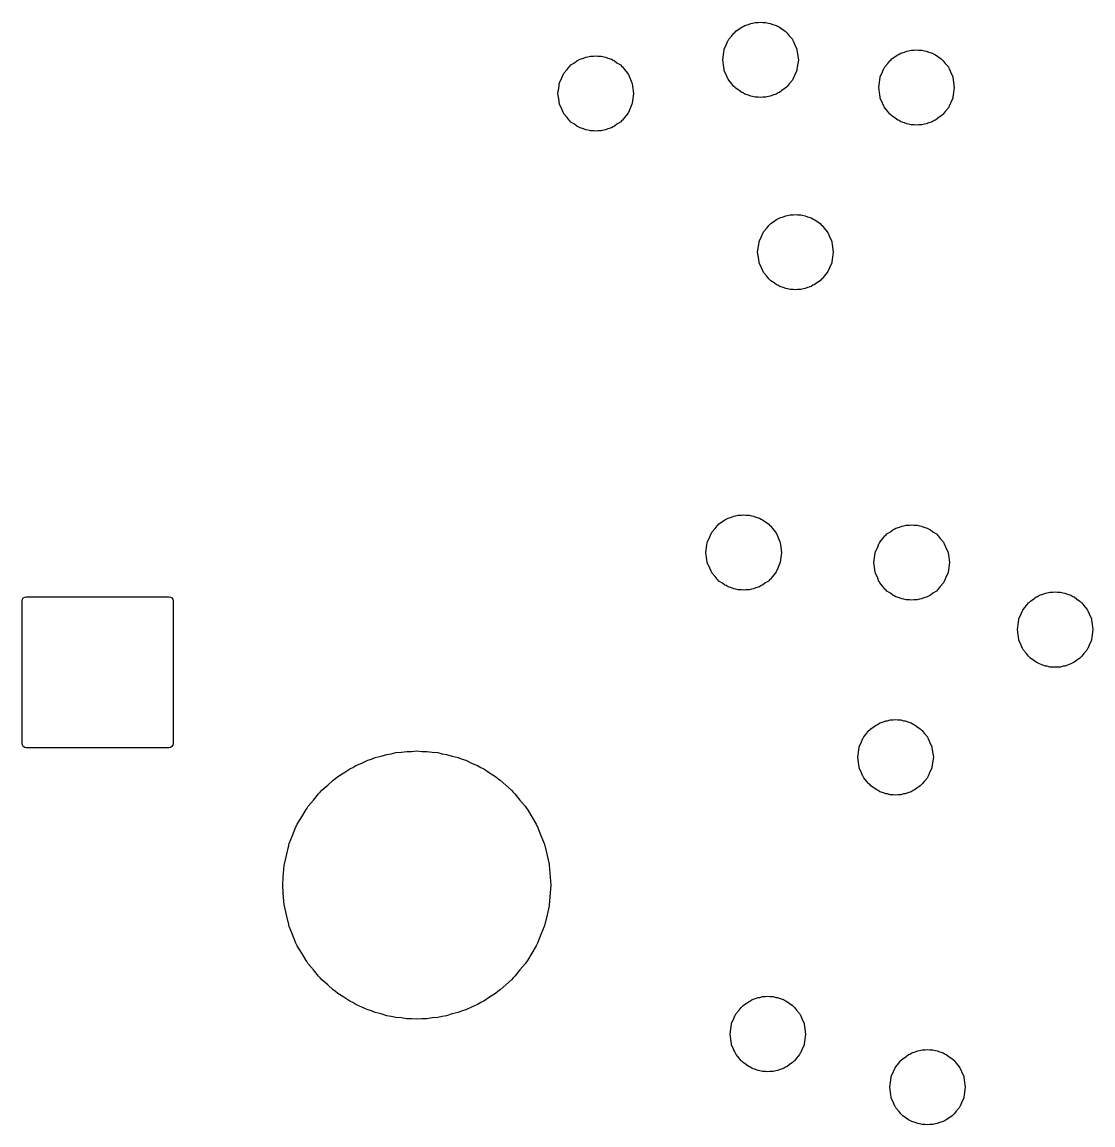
# Model space of a CAD drawing. Extents: x -3.86 to 1.02, y -1.6 to 1.02.
# Drawn here: x 0.515 to 1.018, y -0.113 to 0.405 of the extents above; entities that cross this region are included whole.
import ezdxf

# ---------------------------------------------------------------- set-up
doc = ezdxf.new("R2010")
doc.units = 0
doc.header["$MEASUREMENT"] = 0
doc.layers.add('BLACK', color=7, linetype='CONTINUOUS')

msp = doc.modelspace()

# ---------------------------------------------------------------- linework, layer by layer
at = {"layer": 'BLACK', "linetype": 'CONTINUOUS'}
for p, q in [((0.85419, 0.40388), (0.85583, 0.40436)), ((0.85583, 0.40436), (0.85698, 0.40484)), ((0.85698, 0.40484), (0.85784, 0.40495)), ((0.85784, 0.40495), (0.85904, 0.4053)), ((0.85904, 0.4053), (0.86051, 0.4053)), ((0.86051, 0.4053), (0.86156, 0.40544)), ((0.86156, 0.40544), (0.86261, 0.4053)), ((0.86261, 0.4053), (0.86409, 0.4053)), ((0.86409, 0.4053), (0.86529, 0.40495)), ((0.86529, 0.40495), (0.86615, 0.40484)), ((0.86615, 0.40484), (0.8673, 0.40436)), ((0.8673, 0.40436), (0.86894, 0.40388)), ((0.84663, 0.39733), (0.84808, 0.39901)), ((0.84808, 0.39901), (0.84904, 0.40025)), ((0.84904, 0.40025), (0.84941, 0.40053)), ((0.84941, 0.40053), (0.84994, 0.40115)), ((0.84994, 0.40115), (0.85158, 0.4022)), ((0.85158, 0.4022), (0.85271, 0.40307)), ((0.85271, 0.40307), (0.85332, 0.40332)), ((0.85332, 0.40332), (0.85419, 0.40388)), ((0.86894, 0.40388), (0.86981, 0.40332)), ((0.86981, 0.40332), (0.87042, 0.40307)), ((0.87042, 0.40307), (0.87155, 0.4022)), ((0.87155, 0.4022), (0.87319, 0.40115)), ((0.87319, 0.40115), (0.87372, 0.40053)), ((0.87372, 0.40053), (0.87409, 0.40025)), ((0.87409, 0.40025), (0.87504, 0.39901)), ((0.87504, 0.39901), (0.8765, 0.39733)), ((0.84453, 0.39273), (0.8456, 0.39508)), ((0.8456, 0.39508), (0.84622, 0.39658)), ((0.84622, 0.39658), (0.84638, 0.39679)), ((0.84638, 0.39679), (0.84663, 0.39733)), ((0.8765, 0.39733), (0.87675, 0.39679)), ((0.87675, 0.39679), (0.8769, 0.39658)), ((0.8769, 0.39658), (0.87753, 0.39508)), ((0.87753, 0.39508), (0.8786, 0.39273)), ((0.77838, 0.38851), (0.77953, 0.38899)), ((0.77953, 0.38899), (0.78038, 0.3891)), ((0.78038, 0.3891), (0.78158, 0.38945)), ((0.78158, 0.38945), (0.78306, 0.38945)), ((0.78306, 0.38945), (0.78411, 0.38959)), ((0.78411, 0.38959), (0.78516, 0.38945)), ((0.78516, 0.38945), (0.78664, 0.38945)), ((0.78664, 0.38945), (0.78784, 0.3891)), ((0.78784, 0.3891), (0.7887, 0.38899)), ((0.7887, 0.38899), (0.78985, 0.38851)), ((0.84381, 0.38773), (0.84431, 0.39123)), ((0.84431, 0.39123), (0.84445, 0.39231)), ((0.84445, 0.39231), (0.84447, 0.39236)), ((0.84447, 0.39236), (0.84453, 0.39273)), ((0.8786, 0.39273), (0.87865, 0.39236)), ((0.87865, 0.39236), (0.87867, 0.39231)), ((0.87867, 0.39231), (0.87882, 0.39123)), ((0.87882, 0.39123), (0.87932, 0.38773)), ((0.92324, 0.38815), (0.92488, 0.38921)), ((0.92488, 0.38921), (0.92601, 0.39007)), ((0.92601, 0.39007), (0.92663, 0.39032)), ((0.92663, 0.39032), (0.92749, 0.39088)), ((0.92749, 0.39088), (0.92913, 0.39136)), ((0.92913, 0.39136), (0.93028, 0.39184)), ((0.93028, 0.39184), (0.93114, 0.39195)), ((0.93114, 0.39195), (0.93234, 0.39231)), ((0.93234, 0.39231), (0.93382, 0.39231)), ((0.93382, 0.39231), (0.93487, 0.39244)), ((0.93487, 0.39244), (0.93592, 0.39231)), ((0.93592, 0.39231), (0.93739, 0.39231)), ((0.93739, 0.39231), (0.93859, 0.39195)), ((0.93859, 0.39195), (0.93945, 0.39184)), ((0.93945, 0.39184), (0.9406, 0.39136)), ((0.9406, 0.39136), (0.94224, 0.39088)), ((0.94224, 0.39088), (0.94311, 0.39032)), ((0.94311, 0.39032), (0.94372, 0.39007)), ((0.94372, 0.39007), (0.94485, 0.38921)), ((0.94485, 0.38921), (0.94649, 0.38815)), ((0.77063, 0.38316), (0.77159, 0.3844)), ((0.77159, 0.3844), (0.77195, 0.38469)), ((0.77195, 0.38469), (0.77248, 0.3853)), ((0.77248, 0.3853), (0.77413, 0.38635)), ((0.77413, 0.38635), (0.77526, 0.38722)), ((0.77526, 0.38722), (0.77587, 0.38747)), ((0.77587, 0.38747), (0.77674, 0.38803)), ((0.77674, 0.38803), (0.77838, 0.38851)), ((0.78985, 0.38851), (0.79149, 0.38803)), ((0.79149, 0.38803), (0.79235, 0.38747)), ((0.79235, 0.38747), (0.79297, 0.38722)), ((0.79297, 0.38722), (0.7941, 0.38635)), ((0.7941, 0.38635), (0.79574, 0.3853)), ((0.79574, 0.3853), (0.79627, 0.38469)), ((0.79627, 0.38469), (0.79664, 0.3844)), ((0.79664, 0.3844), (0.79759, 0.38316)), ((0.84431, 0.38422), (0.84381, 0.38773)), ((0.84445, 0.38314), (0.84431, 0.38422)), ((0.87882, 0.38422), (0.87867, 0.38314)), ((0.87932, 0.38773), (0.87882, 0.38422)), ((0.9189, 0.38208), (0.91953, 0.38359)), ((0.91953, 0.38359), (0.91968, 0.38379)), ((0.91968, 0.38379), (0.91993, 0.38433)), ((0.91993, 0.38433), (0.92139, 0.38601)), ((0.92139, 0.38601), (0.92234, 0.38726)), ((0.92234, 0.38726), (0.92271, 0.38754)), ((0.92271, 0.38754), (0.92324, 0.38815)), ((0.94649, 0.38815), (0.94703, 0.38754)), ((0.94703, 0.38754), (0.94739, 0.38726)), ((0.94739, 0.38726), (0.94835, 0.38601)), ((0.94835, 0.38601), (0.94981, 0.38433)), ((0.94981, 0.38433), (0.95005, 0.38379)), ((0.95005, 0.38379), (0.95021, 0.38359)), ((0.95021, 0.38359), (0.95083, 0.38209)), ((0.76707, 0.37688), (0.76815, 0.37923)), ((0.76815, 0.37923), (0.76877, 0.38073)), ((0.76877, 0.38073), (0.76893, 0.38094)), ((0.76893, 0.38094), (0.76918, 0.38148)), ((0.76918, 0.38148), (0.77063, 0.38316)), ((0.79759, 0.38316), (0.79905, 0.38148)), ((0.79905, 0.38148), (0.79929, 0.38094)), ((0.79929, 0.38094), (0.79945, 0.38073)), ((0.79945, 0.38073), (0.80007, 0.37923)), ((0.80007, 0.37923), (0.80115, 0.37688)), ((0.84447, 0.38309), (0.84445, 0.38314)), ((0.84453, 0.38272), (0.84447, 0.38309)), ((0.8456, 0.38038), (0.84453, 0.38272)), ((0.84622, 0.37887), (0.8456, 0.38038)), ((0.84638, 0.37866), (0.84622, 0.37887)), ((0.84663, 0.37813), (0.84638, 0.37866)), ((0.87675, 0.37866), (0.8765, 0.37813)), ((0.8769, 0.37887), (0.87675, 0.37866)), ((0.87753, 0.38037), (0.8769, 0.37887)), ((0.8786, 0.38272), (0.87753, 0.38037)), ((0.87865, 0.38309), (0.8786, 0.38272)), ((0.87867, 0.38314), (0.87865, 0.38309)), ((0.91761, 0.37823), (0.91776, 0.37932)), ((0.91776, 0.37932), (0.91778, 0.37936)), ((0.91778, 0.37936), (0.91783, 0.37973)), ((0.91783, 0.37973), (0.9189, 0.38208)), ((0.95083, 0.38209), (0.9519, 0.37973)), ((0.9519, 0.37973), (0.95196, 0.37936)), ((0.95196, 0.37936), (0.95198, 0.37932)), ((0.95198, 0.37932), (0.95212, 0.37824)), ((0.76636, 0.37188), (0.76686, 0.37538)), ((0.76686, 0.37538), (0.767, 0.37646)), ((0.767, 0.37646), (0.76702, 0.37651)), ((0.76702, 0.37651), (0.76707, 0.37688)), ((0.80115, 0.37688), (0.8012, 0.37651)), ((0.8012, 0.37651), (0.80122, 0.37646)), ((0.80122, 0.37646), (0.80136, 0.37538)), ((0.80136, 0.37538), (0.80187, 0.37188)), ((0.84808, 0.37644), (0.84663, 0.37813)), ((0.84904, 0.3752), (0.84808, 0.37644)), ((0.84941, 0.37492), (0.84904, 0.3752)), ((0.84994, 0.37431), (0.84941, 0.37492)), ((0.85158, 0.37325), (0.84994, 0.37431)), ((0.85271, 0.37239), (0.85158, 0.37325)), ((0.87155, 0.37325), (0.87042, 0.37239)), ((0.87319, 0.37431), (0.87155, 0.37325)), ((0.87372, 0.37492), (0.87319, 0.37431)), ((0.87409, 0.3752), (0.87372, 0.37492)), ((0.87504, 0.37644), (0.87409, 0.3752)), ((0.8765, 0.37813), (0.87504, 0.37644)), ((0.91711, 0.37473), (0.91761, 0.37823)), ((0.91761, 0.37123), (0.91711, 0.37473)), ((0.95212, 0.37824), (0.95262, 0.37473)), ((0.95262, 0.37473), (0.95212, 0.37123)), ((0.76686, 0.36838), (0.76636, 0.37188)), ((0.767, 0.36729), (0.76686, 0.36838)), ((0.80136, 0.36837), (0.80122, 0.36729)), ((0.80187, 0.37188), (0.80136, 0.36837)), ((0.85332, 0.37213), (0.85271, 0.37239)), ((0.85419, 0.37158), (0.85332, 0.37213)), ((0.85583, 0.3711), (0.85419, 0.37158)), ((0.85698, 0.37062), (0.85583, 0.3711)), ((0.85784, 0.3705), (0.85698, 0.37062)), ((0.85904, 0.37015), (0.85784, 0.3705)), ((0.86051, 0.37015), (0.85904, 0.37015)), ((0.86156, 0.37001), (0.86051, 0.37015)), ((0.86261, 0.37015), (0.86156, 0.37001)), ((0.86409, 0.37015), (0.86261, 0.37015)), ((0.86529, 0.3705), (0.86409, 0.37015)), ((0.86615, 0.37062), (0.86529, 0.3705)), ((0.8673, 0.3711), (0.86615, 0.37062)), ((0.86894, 0.37158), (0.8673, 0.3711)), ((0.86981, 0.37213), (0.86894, 0.37158)), ((0.87042, 0.37239), (0.86981, 0.37213)), ((0.91776, 0.37015), (0.91761, 0.37123)), ((0.91778, 0.3701), (0.91776, 0.37015)), ((0.91783, 0.36973), (0.91778, 0.3701)), ((0.9189, 0.36738), (0.91783, 0.36973)), ((0.9519, 0.36973), (0.95083, 0.36738)), ((0.95196, 0.3701), (0.9519, 0.36973)), ((0.95198, 0.37015), (0.95196, 0.3701)), ((0.95212, 0.37123), (0.95198, 0.37015)), ((0.76702, 0.36724), (0.767, 0.36729)), ((0.76707, 0.36688), (0.76702, 0.36724)), ((0.76815, 0.36453), (0.76707, 0.36688)), ((0.76877, 0.36302), (0.76815, 0.36453)), ((0.76893, 0.36282), (0.76877, 0.36302)), ((0.76918, 0.36228), (0.76893, 0.36282)), ((0.79929, 0.36282), (0.79905, 0.36228)), ((0.79945, 0.36302), (0.79929, 0.36282)), ((0.80007, 0.36452), (0.79945, 0.36302)), ((0.80115, 0.36688), (0.80007, 0.36452)), ((0.8012, 0.36724), (0.80115, 0.36688)), ((0.80122, 0.36729), (0.8012, 0.36724)), ((0.91953, 0.36587), (0.9189, 0.36738)), ((0.91968, 0.36567), (0.91953, 0.36587)), ((0.91993, 0.36513), (0.91968, 0.36567)), ((0.92139, 0.36345), (0.91993, 0.36513)), ((0.92234, 0.3622), (0.92139, 0.36345)), ((0.94835, 0.36345), (0.94739, 0.3622)), ((0.94981, 0.36513), (0.94835, 0.36345)), ((0.95005, 0.36567), (0.94981, 0.36513)), ((0.95021, 0.36587), (0.95005, 0.36567)), ((0.95083, 0.36738), (0.95021, 0.36587)), ((0.77063, 0.3606), (0.76918, 0.36228)), ((0.77159, 0.35935), (0.77063, 0.3606)), ((0.77195, 0.35907), (0.77159, 0.35935)), ((0.77248, 0.35846), (0.77195, 0.35907)), ((0.77413, 0.3574), (0.77248, 0.35846)), ((0.79574, 0.35846), (0.7941, 0.3574)), ((0.79627, 0.35907), (0.79574, 0.35846)), ((0.79664, 0.35935), (0.79627, 0.35907)), ((0.79759, 0.3606), (0.79664, 0.35935)), ((0.79905, 0.36228), (0.79759, 0.3606)), ((0.92271, 0.36192), (0.92234, 0.3622)), ((0.92324, 0.36131), (0.92271, 0.36192)), ((0.92488, 0.36025), (0.92324, 0.36131)), ((0.92601, 0.35939), (0.92488, 0.36025)), ((0.92663, 0.35913), (0.92601, 0.35939)), ((0.92749, 0.35858), (0.92663, 0.35913)), ((0.92913, 0.3581), (0.92749, 0.35858)), ((0.93028, 0.35762), (0.92913, 0.3581)), ((0.93114, 0.35751), (0.93028, 0.35762)), ((0.93945, 0.35762), (0.93859, 0.35751)), ((0.9406, 0.3581), (0.93945, 0.35762)), ((0.94224, 0.35858), (0.9406, 0.3581)), ((0.94311, 0.35913), (0.94224, 0.35858)), ((0.94372, 0.35939), (0.94311, 0.35913)), ((0.94485, 0.36025), (0.94372, 0.35939)), ((0.94649, 0.36131), (0.94485, 0.36025)), ((0.94703, 0.36192), (0.94649, 0.36131)), ((0.94739, 0.3622), (0.94703, 0.36192)), ((0.77526, 0.35654), (0.77413, 0.3574)), ((0.77587, 0.35628), (0.77526, 0.35654)), ((0.77674, 0.35573), (0.77587, 0.35628)), ((0.77838, 0.35524), (0.77674, 0.35573)), ((0.77953, 0.35477), (0.77838, 0.35524)), ((0.78038, 0.35465), (0.77953, 0.35477)), ((0.78158, 0.3543), (0.78038, 0.35465)), ((0.78306, 0.3543), (0.78158, 0.3543)), ((0.78411, 0.35417), (0.78306, 0.3543)), ((0.78516, 0.3543), (0.78411, 0.35417)), ((0.78664, 0.3543), (0.78516, 0.3543)), ((0.78784, 0.35465), (0.78664, 0.3543)), ((0.7887, 0.35477), (0.78784, 0.35465)), ((0.78985, 0.35524), (0.7887, 0.35477)), ((0.79149, 0.35573), (0.78985, 0.35524)), ((0.79235, 0.35628), (0.79149, 0.35573)), ((0.79297, 0.35654), (0.79235, 0.35628)), ((0.7941, 0.3574), (0.79297, 0.35654)), ((0.93234, 0.35716), (0.93114, 0.35751)), ((0.93382, 0.35716), (0.93234, 0.35716)), ((0.93487, 0.35702), (0.93382, 0.35716)), ((0.93592, 0.35716), (0.93487, 0.35702)), ((0.93739, 0.35716), (0.93592, 0.35716)), ((0.93859, 0.35751), (0.93739, 0.35716)), ((0.86633, 0.31078), (0.86797, 0.31184)), ((0.86797, 0.31184), (0.8691, 0.3127)), ((0.8691, 0.3127), (0.86971, 0.31296)), ((0.86971, 0.31296), (0.87058, 0.31351)), ((0.87058, 0.31351), (0.87222, 0.314)), ((0.87222, 0.314), (0.87337, 0.31447)), ((0.87337, 0.31447), (0.87423, 0.31459)), ((0.87423, 0.31459), (0.87543, 0.31494)), ((0.87543, 0.31494), (0.8769, 0.31494)), ((0.8769, 0.31494), (0.87795, 0.31508)), ((0.87795, 0.31508), (0.879, 0.31494)), ((0.879, 0.31494), (0.88048, 0.31494)), ((0.88048, 0.31494), (0.88168, 0.31459)), ((0.88168, 0.31459), (0.88254, 0.31447)), ((0.88254, 0.31447), (0.88369, 0.314)), ((0.88369, 0.314), (0.88533, 0.31351)), ((0.88533, 0.31351), (0.88619, 0.31296)), ((0.88619, 0.31296), (0.88681, 0.3127)), ((0.88681, 0.3127), (0.88794, 0.31184)), ((0.88794, 0.31184), (0.88958, 0.31078)), ((0.86199, 0.30472), (0.86261, 0.30622)), ((0.86261, 0.30622), (0.86277, 0.30643)), ((0.86277, 0.30643), (0.86301, 0.30696)), ((0.86301, 0.30696), (0.86447, 0.30865)), ((0.86447, 0.30865), (0.86543, 0.30989)), ((0.86543, 0.30989), (0.86579, 0.31017)), ((0.86579, 0.31017), (0.86633, 0.31078)), ((0.88958, 0.31078), (0.89011, 0.31017)), ((0.89011, 0.31017), (0.89048, 0.30989)), ((0.89048, 0.30989), (0.89143, 0.30865)), ((0.89143, 0.30865), (0.89289, 0.30696)), ((0.89289, 0.30696), (0.89314, 0.30643)), ((0.89314, 0.30643), (0.89329, 0.30622)), ((0.89329, 0.30622), (0.89392, 0.30472)), ((0.8602, 0.29736), (0.8607, 0.30087)), ((0.8607, 0.30087), (0.86084, 0.30195)), ((0.86084, 0.30195), (0.86086, 0.302)), ((0.86086, 0.302), (0.86092, 0.30237)), ((0.86092, 0.30237), (0.86199, 0.30472)), ((0.89392, 0.30472), (0.89499, 0.30237)), ((0.89499, 0.30237), (0.89504, 0.302)), ((0.89504, 0.302), (0.89506, 0.30195)), ((0.89506, 0.30195), (0.8952, 0.30087)), ((0.8952, 0.30087), (0.89571, 0.29736)), ((0.8607, 0.29386), (0.8602, 0.29736)), ((0.89571, 0.29736), (0.8952, 0.29386)), ((0.86084, 0.29278), (0.8607, 0.29386)), ((0.86086, 0.29273), (0.86084, 0.29278)), ((0.86092, 0.29236), (0.86086, 0.29273)), ((0.86199, 0.29001), (0.86092, 0.29236)), ((0.89499, 0.29236), (0.89392, 0.29001)), ((0.89504, 0.29273), (0.89499, 0.29236)), ((0.89506, 0.29278), (0.89504, 0.29273)), ((0.8952, 0.29386), (0.89506, 0.29278)), ((0.86261, 0.28851), (0.86199, 0.29001)), ((0.86277, 0.2883), (0.86261, 0.28851)), ((0.86301, 0.28776), (0.86277, 0.2883)), ((0.86447, 0.28608), (0.86301, 0.28776)), ((0.86543, 0.28484), (0.86447, 0.28608)), ((0.89143, 0.28608), (0.89048, 0.28484)), ((0.89289, 0.28776), (0.89143, 0.28608)), ((0.89314, 0.2883), (0.89289, 0.28776)), ((0.89329, 0.28851), (0.89314, 0.2883)), ((0.89392, 0.29001), (0.89329, 0.28851)), ((0.86579, 0.28456), (0.86543, 0.28484)), ((0.86633, 0.28394), (0.86579, 0.28456)), ((0.86797, 0.28289), (0.86633, 0.28394)), ((0.86909, 0.28202), (0.86797, 0.28289)), ((0.86971, 0.28177), (0.86909, 0.28202)), ((0.87058, 0.28121), (0.86971, 0.28177)), ((0.87222, 0.28073), (0.87058, 0.28121)), ((0.87337, 0.28025), (0.87222, 0.28073)), ((0.87423, 0.28014), (0.87337, 0.28025)), ((0.87543, 0.27979), (0.87423, 0.28014)), ((0.88168, 0.28014), (0.88048, 0.27979)), ((0.88254, 0.28025), (0.88168, 0.28014)), ((0.88369, 0.28073), (0.88254, 0.28025)), ((0.88533, 0.28121), (0.88369, 0.28073)), ((0.88619, 0.28177), (0.88533, 0.28121)), ((0.88681, 0.28202), (0.88619, 0.28177)), ((0.88794, 0.28289), (0.88681, 0.28202)), ((0.88958, 0.28394), (0.88794, 0.28289)), ((0.89011, 0.28456), (0.88958, 0.28394)), ((0.89048, 0.28484), (0.89011, 0.28456)), ((0.8769, 0.27979), (0.87543, 0.27979)), ((0.87795, 0.27965), (0.8769, 0.27979)), ((0.879, 0.27979), (0.87795, 0.27965)), ((0.88048, 0.27979), (0.879, 0.27979)), ((0.84366, 0.17074), (0.84479, 0.1716)), ((0.84479, 0.1716), (0.8454, 0.17186)), ((0.8454, 0.17186), (0.84627, 0.17242)), ((0.84627, 0.17242), (0.84791, 0.1729)), ((0.84791, 0.1729), (0.84906, 0.17337)), ((0.84906, 0.17337), (0.84992, 0.17349)), ((0.84992, 0.17349), (0.85112, 0.17384)), ((0.85112, 0.17384), (0.85259, 0.17384)), ((0.85259, 0.17384), (0.85364, 0.17398)), ((0.85364, 0.17398), (0.85469, 0.17384)), ((0.85469, 0.17384), (0.85617, 0.17384)), ((0.85617, 0.17384), (0.85737, 0.17349)), ((0.85737, 0.17349), (0.85823, 0.17337)), ((0.85823, 0.17337), (0.85938, 0.1729)), ((0.85938, 0.1729), (0.86102, 0.17242)), ((0.86102, 0.17242), (0.86189, 0.17186)), ((0.86189, 0.17186), (0.8625, 0.1716)), ((0.8625, 0.1716), (0.86363, 0.17074)), ((0.83846, 0.16533), (0.83871, 0.16586)), ((0.83871, 0.16586), (0.84016, 0.16755)), ((0.84016, 0.16755), (0.84112, 0.16879)), ((0.84112, 0.16879), (0.84149, 0.16907)), ((0.84149, 0.16907), (0.84202, 0.16968)), ((0.84202, 0.16968), (0.84366, 0.17074)), ((0.86363, 0.17074), (0.86527, 0.16968)), ((0.86527, 0.16968), (0.8658, 0.16907)), ((0.8658, 0.16907), (0.86617, 0.16879)), ((0.86617, 0.16879), (0.86712, 0.16755)), ((0.86712, 0.16755), (0.86858, 0.16586)), ((0.86858, 0.16586), (0.86883, 0.16533)), ((0.92093, 0.16495), (0.92257, 0.166)), ((0.92257, 0.166), (0.9237, 0.16687)), ((0.9237, 0.16687), (0.92432, 0.16712)), ((0.92432, 0.16712), (0.92518, 0.16768)), ((0.92518, 0.16768), (0.92682, 0.16816)), ((0.92682, 0.16816), (0.92797, 0.16864)), ((0.92797, 0.16864), (0.92883, 0.16875)), ((0.92883, 0.16875), (0.93003, 0.1691)), ((0.93003, 0.1691), (0.93151, 0.1691)), ((0.93151, 0.1691), (0.93256, 0.16924)), ((0.93256, 0.16924), (0.93361, 0.1691)), ((0.93361, 0.1691), (0.93509, 0.1691)), ((0.93509, 0.1691), (0.93629, 0.16875)), ((0.93629, 0.16875), (0.93714, 0.16864)), ((0.93714, 0.16864), (0.93829, 0.16816)), ((0.93829, 0.16816), (0.93993, 0.16768)), ((0.93993, 0.16768), (0.9408, 0.16712)), ((0.9408, 0.16712), (0.94142, 0.16687)), ((0.94142, 0.16687), (0.94254, 0.166)), ((0.94254, 0.166), (0.94419, 0.16495)), ((0.83639, 0.15977), (0.83653, 0.16085)), ((0.83653, 0.16085), (0.83655, 0.1609)), ((0.83655, 0.1609), (0.83661, 0.16127)), ((0.83661, 0.16127), (0.83768, 0.16362)), ((0.83768, 0.16362), (0.8383, 0.16512)), ((0.8383, 0.16512), (0.83846, 0.16533)), ((0.86883, 0.16533), (0.86898, 0.16512)), ((0.86898, 0.16512), (0.86961, 0.16362)), ((0.86961, 0.16362), (0.87068, 0.16127)), ((0.87068, 0.16127), (0.87073, 0.1609)), ((0.87073, 0.1609), (0.87075, 0.16085)), ((0.87075, 0.16085), (0.87089, 0.15977)), ((0.91738, 0.16059), (0.91762, 0.16113)), ((0.91762, 0.16113), (0.91908, 0.16281)), ((0.91908, 0.16281), (0.92003, 0.16405)), ((0.92003, 0.16405), (0.9204, 0.16433)), ((0.9204, 0.16433), (0.92093, 0.16495)), ((0.94419, 0.16495), (0.94472, 0.16433)), ((0.94472, 0.16433), (0.94508, 0.16405)), ((0.94508, 0.16405), (0.94604, 0.16281)), ((0.94604, 0.16281), (0.94749, 0.16113)), ((0.94749, 0.16113), (0.94774, 0.16059)), ((0.83589, 0.15626), (0.83639, 0.15977)), ((0.83639, 0.15276), (0.83589, 0.15626)), ((0.87089, 0.15977), (0.8714, 0.15626)), ((0.8714, 0.15626), (0.87089, 0.15276)), ((0.91531, 0.15503), (0.91545, 0.15611)), ((0.91545, 0.15611), (0.91547, 0.15616)), ((0.91547, 0.15616), (0.91552, 0.15653)), ((0.91552, 0.15653), (0.9166, 0.15888)), ((0.9166, 0.15888), (0.91722, 0.16038)), ((0.91722, 0.16038), (0.91738, 0.16059)), ((0.94774, 0.16059), (0.9479, 0.16038)), ((0.9479, 0.16038), (0.94852, 0.15888)), ((0.94852, 0.15888), (0.94959, 0.15653)), ((0.94959, 0.15653), (0.94965, 0.15616)), ((0.94965, 0.15616), (0.94967, 0.15611)), ((0.94967, 0.15611), (0.94981, 0.15503)), ((0.83653, 0.15168), (0.83639, 0.15276)), ((0.83655, 0.15163), (0.83653, 0.15168)), ((0.83661, 0.15126), (0.83655, 0.15163)), ((0.83768, 0.14891), (0.83661, 0.15126)), ((0.87068, 0.15126), (0.86961, 0.14891)), ((0.87073, 0.15163), (0.87068, 0.15126)), ((0.87075, 0.15168), (0.87073, 0.15163)), ((0.87089, 0.15276), (0.87075, 0.15168)), ((0.9148, 0.15153), (0.91531, 0.15503)), ((0.91531, 0.14802), (0.9148, 0.15153)), ((0.94981, 0.15503), (0.95031, 0.15153)), ((0.95031, 0.15153), (0.94981, 0.14802)), ((0.8383, 0.14741), (0.83768, 0.14891)), ((0.83846, 0.1472), (0.8383, 0.14741)), ((0.83871, 0.14666), (0.83846, 0.1472)), ((0.84016, 0.14498), (0.83871, 0.14666)), ((0.86858, 0.14666), (0.86712, 0.14498)), ((0.86883, 0.1472), (0.86858, 0.14666)), ((0.86898, 0.14741), (0.86883, 0.1472)), ((0.86961, 0.14891), (0.86898, 0.14741)), ((0.91545, 0.14694), (0.91531, 0.14802)), ((0.91547, 0.14689), (0.91545, 0.14694)), ((0.91552, 0.14652), (0.91547, 0.14689)), ((0.9166, 0.14417), (0.91552, 0.14652)), ((0.94959, 0.14652), (0.94852, 0.14417)), ((0.94965, 0.14689), (0.94959, 0.14652)), ((0.94967, 0.14694), (0.94965, 0.14689)), ((0.94981, 0.14802), (0.94967, 0.14694)), ((0.84112, 0.14374), (0.84016, 0.14498)), ((0.84149, 0.14346), (0.84112, 0.14374)), ((0.84202, 0.14284), (0.84149, 0.14346)), ((0.84366, 0.14179), (0.84202, 0.14284)), ((0.84479, 0.14092), (0.84366, 0.14179)), ((0.8454, 0.14067), (0.84479, 0.14092)), ((0.84627, 0.14011), (0.8454, 0.14067)), ((0.84791, 0.13963), (0.84627, 0.14011)), ((0.86102, 0.14011), (0.85938, 0.13963)), ((0.86189, 0.14067), (0.86102, 0.14011)), ((0.8625, 0.14092), (0.86189, 0.14067)), ((0.86363, 0.14179), (0.8625, 0.14092)), ((0.86527, 0.14284), (0.86363, 0.14179)), ((0.8658, 0.14346), (0.86527, 0.14284)), ((0.86617, 0.14374), (0.8658, 0.14346)), ((0.86712, 0.14498), (0.86617, 0.14374)), ((0.91722, 0.14267), (0.9166, 0.14417)), ((0.91738, 0.14247), (0.91722, 0.14267)), ((0.91762, 0.14193), (0.91738, 0.14247)), ((0.91908, 0.14025), (0.91762, 0.14193)), ((0.92003, 0.139), (0.91908, 0.14025)), ((0.94604, 0.14024), (0.94508, 0.139)), ((0.94749, 0.14193), (0.94604, 0.14024)), ((0.94774, 0.14247), (0.94749, 0.14193)), ((0.9479, 0.14267), (0.94774, 0.14247)), ((0.94852, 0.14417), (0.9479, 0.14267)), ((0.51468, 0.13423), (0.51512, 0.13488)), ((0.51512, 0.13488), (0.51577, 0.13532)), ((0.51577, 0.13532), (0.51653, 0.13547)), ((0.51653, 0.13547), (0.58347, 0.13547)), ((0.58347, 0.13547), (0.58423, 0.13532)), ((0.58423, 0.13532), (0.58488, 0.13488)), ((0.58488, 0.13488), (0.58532, 0.13423)), ((0.84906, 0.13915), (0.84791, 0.13963)), ((0.84992, 0.13904), (0.84906, 0.13915)), ((0.85112, 0.13869), (0.84992, 0.13904)), ((0.85259, 0.13869), (0.85112, 0.13869)), ((0.85364, 0.13855), (0.85259, 0.13869)), ((0.85469, 0.13869), (0.85364, 0.13855)), ((0.85617, 0.13869), (0.85469, 0.13869)), ((0.85737, 0.13904), (0.85617, 0.13869)), ((0.85823, 0.13915), (0.85737, 0.13904)), ((0.85938, 0.13963), (0.85823, 0.13915)), ((0.9204, 0.13872), (0.92003, 0.139)), ((0.92093, 0.13811), (0.9204, 0.13872)), ((0.92257, 0.13705), (0.92093, 0.13811)), ((0.9237, 0.13619), (0.92257, 0.13705)), ((0.92432, 0.13593), (0.9237, 0.13619)), ((0.92518, 0.13538), (0.92432, 0.13593)), ((0.92682, 0.13489), (0.92518, 0.13538)), ((0.92797, 0.13442), (0.92682, 0.13489)), ((0.93829, 0.13489), (0.93714, 0.13442)), ((0.93993, 0.13538), (0.93829, 0.13489)), ((0.9408, 0.13593), (0.93993, 0.13538)), ((0.94142, 0.13619), (0.9408, 0.13593)), ((0.94254, 0.13705), (0.94142, 0.13619)), ((0.94419, 0.13811), (0.94254, 0.13705)), ((0.94472, 0.13872), (0.94419, 0.13811)), ((0.94508, 0.139), (0.94472, 0.13872)), ((0.99002, 0.13448), (0.99114, 0.13534)), ((0.99114, 0.13534), (0.99176, 0.13559)), ((0.99176, 0.13559), (0.99262, 0.13615)), ((0.99262, 0.13615), (0.99426, 0.13663)), ((0.99426, 0.13663), (0.99542, 0.13711)), ((0.99542, 0.13711), (0.99627, 0.13722)), ((0.99627, 0.13722), (0.99747, 0.13758)), ((0.99747, 0.13758), (0.99895, 0.13758)), ((0.99895, 0.13758), (1, 0.13771)), ((1, 0.13771), (1.00105, 0.13758)), ((1.00105, 0.13758), (1.00253, 0.13758)), ((1.00253, 0.13758), (1.00373, 0.13722)), ((1.00373, 0.13722), (1.00458, 0.13711)), ((1.00458, 0.13711), (1.00574, 0.13663)), ((1.00574, 0.13663), (1.00738, 0.13615)), ((1.00738, 0.13615), (1.00824, 0.13559)), ((1.00824, 0.13559), (1.00886, 0.13534)), ((1.00886, 0.13534), (1.00998, 0.13448)), ((0.51453, 0.13347), (0.51468, 0.13423)), ((0.51453, 0.06654), (0.51453, 0.13347)), ((0.58532, 0.13423), (0.58547, 0.13347)), ((0.58547, 0.13347), (0.58547, 0.06654)), ((0.92883, 0.1343), (0.92797, 0.13442)), ((0.93003, 0.13395), (0.92883, 0.1343)), ((0.93151, 0.13395), (0.93003, 0.13395)), ((0.93256, 0.13381), (0.93151, 0.13395)), ((0.93361, 0.13395), (0.93256, 0.13381)), ((0.93509, 0.13395), (0.93361, 0.13395)), ((0.93629, 0.1343), (0.93509, 0.13395)), ((0.93714, 0.13442), (0.93629, 0.1343)), ((0.98482, 0.12906), (0.98506, 0.1296)), ((0.98506, 0.1296), (0.98652, 0.13128)), ((0.98652, 0.13128), (0.98747, 0.13253)), ((0.98747, 0.13253), (0.98784, 0.13281)), ((0.98784, 0.13281), (0.98837, 0.13342)), ((0.98837, 0.13342), (0.99002, 0.13448)), ((1.00998, 0.13448), (1.01163, 0.13342)), ((1.01163, 0.13342), (1.01216, 0.13281)), ((1.01216, 0.13281), (1.01253, 0.13253)), ((1.01253, 0.13253), (1.01348, 0.13128)), ((1.01348, 0.13128), (1.01494, 0.1296)), ((1.01494, 0.1296), (1.01518, 0.12906)), ((0.98275, 0.1235), (0.98289, 0.12459)), ((0.98289, 0.12459), (0.98291, 0.12463)), ((0.98291, 0.12463), (0.98296, 0.125)), ((0.98296, 0.125), (0.98404, 0.12735)), ((0.98404, 0.12735), (0.98466, 0.12886)), ((0.98466, 0.12886), (0.98482, 0.12906)), ((1.01518, 0.12906), (1.01534, 0.12886)), ((1.01534, 0.12886), (1.01596, 0.12735)), ((1.01596, 0.12735), (1.01704, 0.125)), ((1.01704, 0.125), (1.01709, 0.12463)), ((1.01709, 0.12463), (1.01711, 0.12459)), ((1.01711, 0.12459), (1.01725, 0.12351)), ((0.98224, 0.12), (0.98275, 0.1235)), ((0.98275, 0.1165), (0.98224, 0.12)), ((1.01725, 0.12351), (1.01776, 0.12)), ((1.01776, 0.12), (1.01725, 0.11649)), ((0.98289, 0.11542), (0.98275, 0.1165)), ((0.98291, 0.11537), (0.98289, 0.11542)), ((0.98296, 0.115), (0.98291, 0.11537)), ((0.98404, 0.11265), (0.98296, 0.115)), ((1.01704, 0.115), (1.01596, 0.11265)), ((1.01709, 0.11537), (1.01704, 0.115)), ((1.01711, 0.11542), (1.01709, 0.11537)), ((1.01725, 0.11649), (1.01711, 0.11542)), ((0.98466, 0.11114), (0.98404, 0.11265)), ((0.98482, 0.11094), (0.98466, 0.11114)), ((0.98506, 0.1104), (0.98482, 0.11094)), ((0.98652, 0.10872), (0.98506, 0.1104)), ((1.01494, 0.1104), (1.01348, 0.10872)), ((1.01518, 0.11094), (1.01494, 0.1104)), ((1.01534, 0.11114), (1.01518, 0.11094)), ((1.01596, 0.11265), (1.01534, 0.11114)), ((0.98747, 0.10748), (0.98652, 0.10872)), ((0.98784, 0.10719), (0.98747, 0.10748)), ((0.98837, 0.10658), (0.98784, 0.10719)), ((0.99002, 0.10552), (0.98837, 0.10658)), ((0.99114, 0.10466), (0.99002, 0.10552)), ((0.99176, 0.1044), (0.99114, 0.10466)), ((0.99262, 0.10385), (0.99176, 0.1044)), ((0.99426, 0.10337), (0.99262, 0.10385)), ((1.00738, 0.10385), (1.00574, 0.10337)), ((1.00824, 0.1044), (1.00738, 0.10385)), ((1.00886, 0.10466), (1.00824, 0.1044)), ((1.00998, 0.10552), (1.00886, 0.10466)), ((1.01163, 0.10658), (1.00998, 0.10552)), ((1.01216, 0.10719), (1.01163, 0.10658)), ((1.01253, 0.10748), (1.01216, 0.10719)), ((1.01348, 0.10872), (1.01253, 0.10748)), ((0.99542, 0.10289), (0.99426, 0.10337)), ((0.99627, 0.10278), (0.99542, 0.10289)), ((0.99747, 0.10243), (0.99627, 0.10278)), ((0.99895, 0.10243), (0.99747, 0.10243)), ((1, 0.10229), (0.99895, 0.10243)), ((1.00105, 0.10243), (1, 0.10229)), ((1.00253, 0.10243), (1.00105, 0.10243)), ((1.00373, 0.10278), (1.00253, 0.10243)), ((1.00458, 0.10289), (1.00373, 0.10278)), ((1.00574, 0.10337), (1.00458, 0.10289)), ((0.91248, 0.07253), (0.91284, 0.07281)), ((0.91284, 0.07281), (0.91337, 0.07342)), ((0.91337, 0.07342), (0.91502, 0.07448)), ((0.91502, 0.07448), (0.91614, 0.07534)), ((0.91614, 0.07534), (0.91676, 0.07559)), ((0.91676, 0.07559), (0.91762, 0.07615)), ((0.91762, 0.07615), (0.91926, 0.07663)), ((0.91926, 0.07663), (0.92041, 0.07711)), ((0.92041, 0.07711), (0.92127, 0.07722)), ((0.92127, 0.07722), (0.92247, 0.07758)), ((0.92247, 0.07758), (0.92395, 0.07758)), ((0.92395, 0.07758), (0.925, 0.07771)), ((0.925, 0.07771), (0.92605, 0.07758)), ((0.92605, 0.07758), (0.92753, 0.07758)), ((0.92753, 0.07758), (0.92873, 0.07722)), ((0.92873, 0.07722), (0.92958, 0.07711)), ((0.92958, 0.07711), (0.93074, 0.07663)), ((0.93074, 0.07663), (0.93238, 0.07615)), ((0.93238, 0.07615), (0.93324, 0.07559)), ((0.93324, 0.07559), (0.93386, 0.07534)), ((0.93386, 0.07534), (0.93498, 0.07448)), ((0.93498, 0.07448), (0.93663, 0.07342)), ((0.93663, 0.07342), (0.93716, 0.07281)), ((0.93716, 0.07281), (0.93753, 0.07253)), ((0.90904, 0.06735), (0.90966, 0.06886)), ((0.90966, 0.06886), (0.90982, 0.06906)), ((0.90982, 0.06906), (0.91006, 0.0696)), ((0.91006, 0.0696), (0.91152, 0.07128)), ((0.91152, 0.07128), (0.91248, 0.07253)), ((0.93753, 0.07253), (0.93848, 0.07128)), ((0.93848, 0.07128), (0.93994, 0.0696)), ((0.93994, 0.0696), (0.94018, 0.06906)), ((0.94018, 0.06906), (0.94034, 0.06886)), ((0.94034, 0.06886), (0.94096, 0.06735)), ((0.51468, 0.06577), (0.51453, 0.06654)), ((0.51512, 0.06512), (0.51468, 0.06577)), ((0.51577, 0.06468), (0.51512, 0.06512)), ((0.51653, 0.06453), (0.51577, 0.06468)), ((0.51702, 0.06453), (0.51653, 0.06453)), ((0.58298, 0.06453), (0.51702, 0.06453)), ((0.58347, 0.06453), (0.58298, 0.06453)), ((0.58423, 0.06468), (0.58347, 0.06453)), ((0.58488, 0.06512), (0.58423, 0.06468)), ((0.58532, 0.06577), (0.58488, 0.06512)), ((0.58547, 0.06654), (0.58532, 0.06577)), ((0.68802, 0.06171), (0.69015, 0.06222)), ((0.69015, 0.06222), (0.69279, 0.06242)), ((0.69279, 0.06242), (0.69529, 0.0628)), ((0.69529, 0.0628), (0.69759, 0.0628)), ((0.69759, 0.0628), (0.7, 0.06299)), ((0.7, 0.06299), (0.70241, 0.0628)), ((0.70241, 0.0628), (0.70471, 0.0628)), ((0.70471, 0.0628), (0.70721, 0.06242)), ((0.70721, 0.06242), (0.70985, 0.06222)), ((0.70985, 0.06222), (0.71198, 0.06171)), ((0.90724, 0.06), (0.90775, 0.0635)), ((0.90775, 0.0635), (0.90789, 0.06458)), ((0.90789, 0.06458), (0.90791, 0.06463)), ((0.90791, 0.06463), (0.90796, 0.065)), ((0.90796, 0.065), (0.90904, 0.06735)), ((0.94096, 0.06735), (0.94204, 0.065)), ((0.94204, 0.065), (0.94209, 0.06463)), ((0.94209, 0.06463), (0.94211, 0.06458)), ((0.94211, 0.06458), (0.94225, 0.06351)), ((0.94225, 0.06351), (0.94276, 0.06)), ((0.6714, 0.05613), (0.67427, 0.05731)), ((0.67427, 0.05731), (0.67699, 0.05862)), ((0.67699, 0.05862), (0.67873, 0.05916)), ((0.67873, 0.05916), (0.68053, 0.05991)), ((0.68053, 0.05991), (0.68333, 0.06058)), ((0.68333, 0.06058), (0.68599, 0.0614)), ((0.68599, 0.0614), (0.68802, 0.06171)), ((0.71198, 0.06171), (0.71401, 0.0614)), ((0.71401, 0.0614), (0.71667, 0.06058)), ((0.71667, 0.06058), (0.71947, 0.05991)), ((0.71947, 0.05991), (0.72127, 0.05916)), ((0.72127, 0.05916), (0.72301, 0.05862)), ((0.72301, 0.05862), (0.72573, 0.05731)), ((0.72573, 0.05731), (0.7286, 0.05613)), ((0.90775, 0.0565), (0.90724, 0.06)), ((0.94276, 0.06), (0.94225, 0.05649)), ((0.66297, 0.05096), (0.66581, 0.0527)), ((0.66581, 0.0527), (0.66851, 0.05454)), ((0.66851, 0.05454), (0.66993, 0.05522)), ((0.66993, 0.05522), (0.6714, 0.05613)), ((0.7286, 0.05613), (0.73007, 0.05522)), ((0.73007, 0.05522), (0.73149, 0.05454)), ((0.73149, 0.05454), (0.73419, 0.0527)), ((0.73419, 0.0527), (0.73703, 0.05096)), ((0.90789, 0.05542), (0.90775, 0.0565)), ((0.90791, 0.05537), (0.90789, 0.05542)), ((0.90796, 0.055), (0.90791, 0.05537)), ((0.90904, 0.05265), (0.90796, 0.055)), ((0.90966, 0.05114), (0.90904, 0.05265)), ((0.94096, 0.05265), (0.94034, 0.05114)), ((0.94204, 0.055), (0.94096, 0.05265)), ((0.94209, 0.05537), (0.94204, 0.055)), ((0.94211, 0.05542), (0.94209, 0.05537)), ((0.94225, 0.05649), (0.94211, 0.05542)), ((0.65546, 0.04454), (0.65816, 0.04685)), ((0.65816, 0.04685), (0.66073, 0.04924)), ((0.66073, 0.04924), (0.66184, 0.04999)), ((0.66184, 0.04999), (0.66297, 0.05096)), ((0.73703, 0.05096), (0.73816, 0.04999)), ((0.73816, 0.04999), (0.73927, 0.04924)), ((0.73927, 0.04924), (0.74184, 0.04685)), ((0.74184, 0.04685), (0.74454, 0.04454)), ((0.90982, 0.05094), (0.90966, 0.05114)), ((0.91006, 0.0504), (0.90982, 0.05094)), ((0.91152, 0.04872), (0.91006, 0.0504)), ((0.91248, 0.04747), (0.91152, 0.04872)), ((0.91284, 0.04719), (0.91248, 0.04747)), ((0.91337, 0.04658), (0.91284, 0.04719)), ((0.93716, 0.04719), (0.93663, 0.04658)), ((0.93753, 0.04747), (0.93716, 0.04719)), ((0.93848, 0.04872), (0.93753, 0.04747)), ((0.93994, 0.0504), (0.93848, 0.04872)), ((0.94018, 0.05094), (0.93994, 0.0504)), ((0.94034, 0.05114), (0.94018, 0.05094)), ((0.65148, 0.03988), (0.65383, 0.04284)), ((0.65383, 0.04284), (0.65464, 0.04358)), ((0.65464, 0.04358), (0.65546, 0.04454)), ((0.74454, 0.04454), (0.74536, 0.04358)), ((0.74536, 0.04358), (0.74617, 0.04284)), ((0.74617, 0.04284), (0.74852, 0.03988)), ((0.91502, 0.04552), (0.91337, 0.04658)), ((0.91614, 0.04466), (0.91502, 0.04552)), ((0.91676, 0.0444), (0.91614, 0.04466)), ((0.91762, 0.04385), (0.91676, 0.0444)), ((0.91926, 0.04337), (0.91762, 0.04385)), ((0.92041, 0.04289), (0.91926, 0.04337)), ((0.92127, 0.04278), (0.92041, 0.04289)), ((0.92247, 0.04242), (0.92127, 0.04278)), ((0.92395, 0.04242), (0.92247, 0.04242)), ((0.925, 0.04229), (0.92395, 0.04242)), ((0.92605, 0.04242), (0.925, 0.04229)), ((0.92753, 0.04242), (0.92605, 0.04242)), ((0.92873, 0.04278), (0.92753, 0.04242)), ((0.92958, 0.04289), (0.92873, 0.04278)), ((0.93074, 0.04337), (0.92958, 0.04289)), ((0.93238, 0.04385), (0.93074, 0.04337)), ((0.93324, 0.0444), (0.93238, 0.04385)), ((0.93386, 0.04466), (0.93324, 0.0444)), ((0.93498, 0.04552), (0.93386, 0.04466)), ((0.93663, 0.04658), (0.93498, 0.04552)), ((0.6485, 0.03615), (0.64904, 0.03703)), ((0.64904, 0.03703), (0.65148, 0.03988)), ((0.74852, 0.03988), (0.75096, 0.03703)), ((0.75096, 0.03703), (0.7515, 0.03615)), ((0.64387, 0.0286), (0.64594, 0.03197)), ((0.64594, 0.03197), (0.64797, 0.03548)), ((0.64797, 0.03548), (0.6485, 0.03615)), ((0.7515, 0.03615), (0.75204, 0.03548)), ((0.75204, 0.03548), (0.75406, 0.03197)), ((0.75406, 0.03197), (0.75613, 0.0286)), ((0.64167, 0.02328), (0.64326, 0.02733)), ((0.64326, 0.02733), (0.64357, 0.02786)), ((0.64357, 0.02786), (0.64387, 0.0286)), ((0.75613, 0.0286), (0.75643, 0.02786)), ((0.75643, 0.02786), (0.75674, 0.02733)), ((0.75674, 0.02733), (0.75833, 0.02328)), ((0.64009, 0.01947), (0.64167, 0.02328)), ((0.75833, 0.02328), (0.75991, 0.01947)), ((0.63877, 0.01394), (0.63982, 0.01856)), ((0.63982, 0.01856), (0.63996, 0.01892)), ((0.63996, 0.01892), (0.64009, 0.01947)), ((0.75991, 0.01947), (0.76004, 0.01892)), ((0.76004, 0.01892), (0.76018, 0.01856)), ((0.76018, 0.01856), (0.76123, 0.01395)), ((0.63778, 0.00985), (0.63877, 0.01394)), ((0.76123, 0.01395), (0.76222, 0.00985)), ((0.6373, 0.00366), (0.63772, 0.00939)), ((0.63772, 0.00939), (0.63776, 0.00953)), ((0.63776, 0.00953), (0.63778, 0.00985)), ((0.76222, 0.00985), (0.76224, 0.00953)), ((0.76224, 0.00953), (0.76228, 0.00939)), ((0.76228, 0.00939), (0.7627, 0.00367)), ((0.63701, 0), (0.6373, 0.00366)), ((0.6373, -0.00366), (0.63701, 0)), ((0.7627, 0.00367), (0.76299, 0)), ((0.76299, 0), (0.7627, -0.00367)), ((0.63772, -0.00939), (0.6373, -0.00366)), ((0.7627, -0.00367), (0.76228, -0.00939)), ((0.63776, -0.00953), (0.63772, -0.00939)), ((0.63778, -0.00985), (0.63776, -0.00953)), ((0.63877, -0.01394), (0.63778, -0.00985)), ((0.76222, -0.00985), (0.76123, -0.01395)), ((0.76224, -0.00953), (0.76222, -0.00985)), ((0.76228, -0.00939), (0.76224, -0.00953)), ((0.63982, -0.01856), (0.63877, -0.01394)), ((0.76123, -0.01395), (0.76018, -0.01856)), ((0.63996, -0.01892), (0.63982, -0.01856)), ((0.64009, -0.01947), (0.63996, -0.01892)), ((0.64167, -0.02328), (0.64009, -0.01947)), ((0.75991, -0.01947), (0.75833, -0.02328)), ((0.76004, -0.01892), (0.75991, -0.01947)), ((0.76018, -0.01856), (0.76004, -0.01892)), ((0.64326, -0.02733), (0.64167, -0.02328)), ((0.75833, -0.02328), (0.75674, -0.02733)), ((0.64357, -0.02786), (0.64326, -0.02733)), ((0.64387, -0.0286), (0.64357, -0.02786)), ((0.64594, -0.03197), (0.64387, -0.0286)), ((0.75613, -0.0286), (0.75406, -0.03197)), ((0.75643, -0.02786), (0.75613, -0.0286)), ((0.75674, -0.02733), (0.75643, -0.02786)), ((0.64797, -0.03548), (0.64594, -0.03197)), ((0.6485, -0.03615), (0.64797, -0.03548)), ((0.64904, -0.03703), (0.6485, -0.03615)), ((0.7515, -0.03615), (0.75096, -0.03703)), ((0.75204, -0.03548), (0.7515, -0.03615)), ((0.75406, -0.03197), (0.75204, -0.03548)), ((0.65148, -0.03988), (0.64904, -0.03703)), ((0.65383, -0.04284), (0.65148, -0.03988)), ((0.74852, -0.03988), (0.74617, -0.04284)), ((0.75096, -0.03703), (0.74852, -0.03988)), ((0.65464, -0.04358), (0.65383, -0.04284)), ((0.65546, -0.04454), (0.65464, -0.04358)), ((0.65816, -0.04685), (0.65546, -0.04454)), ((0.74454, -0.04454), (0.74184, -0.04685)), ((0.74536, -0.04358), (0.74454, -0.04454)), ((0.74617, -0.04284), (0.74536, -0.04358)), ((0.66073, -0.04924), (0.65816, -0.04685)), ((0.66184, -0.04999), (0.66073, -0.04924)), ((0.66297, -0.05096), (0.66184, -0.04999)), ((0.66581, -0.0527), (0.66297, -0.05096)), ((0.73703, -0.05096), (0.73419, -0.0527)), ((0.73816, -0.04999), (0.73703, -0.05096)), ((0.73927, -0.04924), (0.73816, -0.04999)), ((0.74184, -0.04685), (0.73927, -0.04924)), ((0.66851, -0.05454), (0.66581, -0.0527)), ((0.66993, -0.05522), (0.66851, -0.05454)), ((0.6714, -0.05613), (0.66993, -0.05522)), ((0.67427, -0.05731), (0.6714, -0.05613)), ((0.7286, -0.05613), (0.72573, -0.05731)), ((0.73007, -0.05522), (0.7286, -0.05613)), ((0.73149, -0.05454), (0.73007, -0.05522)), ((0.73419, -0.0527), (0.73149, -0.05454)), ((0.85284, -0.05719), (0.85337, -0.05658)), ((0.85337, -0.05658), (0.85502, -0.05552)), ((0.85502, -0.05552), (0.85614, -0.05466)), ((0.85614, -0.05466), (0.85676, -0.0544)), ((0.85676, -0.0544), (0.85762, -0.05385)), ((0.85762, -0.05385), (0.85926, -0.05337)), ((0.85926, -0.05337), (0.86042, -0.05289)), ((0.86042, -0.05289), (0.86127, -0.05278)), ((0.86127, -0.05278), (0.86247, -0.05242)), ((0.86247, -0.05242), (0.86395, -0.05242)), ((0.86395, -0.05242), (0.865, -0.05229)), ((0.865, -0.05229), (0.86605, -0.05242)), ((0.86605, -0.05242), (0.86753, -0.05242)), ((0.86753, -0.05242), (0.86873, -0.05278)), ((0.86873, -0.05278), (0.86959, -0.05289)), ((0.86959, -0.05289), (0.87074, -0.05337)), ((0.87074, -0.05337), (0.87238, -0.05385)), ((0.87238, -0.05385), (0.87324, -0.0544)), ((0.87324, -0.0544), (0.87386, -0.05466)), ((0.87386, -0.05466), (0.87498, -0.05552)), ((0.87498, -0.05552), (0.87663, -0.05658)), ((0.87663, -0.05658), (0.87716, -0.05719)), ((0.67699, -0.05862), (0.67427, -0.05731)), ((0.67873, -0.05916), (0.67699, -0.05862)), ((0.68053, -0.05991), (0.67873, -0.05916)), ((0.68333, -0.06058), (0.68053, -0.05991)), ((0.68599, -0.0614), (0.68333, -0.06058)), ((0.68802, -0.06171), (0.68599, -0.0614)), ((0.69015, -0.06222), (0.68802, -0.06171)), ((0.71198, -0.06171), (0.70985, -0.06222)), ((0.71401, -0.0614), (0.71198, -0.06171)), ((0.71667, -0.06058), (0.71401, -0.0614)), ((0.71947, -0.05991), (0.71667, -0.06058)), ((0.72127, -0.05916), (0.71947, -0.05991)), ((0.72301, -0.05862), (0.72127, -0.05916)), ((0.72573, -0.05731), (0.72301, -0.05862)), ((0.84904, -0.06265), (0.84966, -0.06114)), ((0.84966, -0.06114), (0.84982, -0.06094)), ((0.84982, -0.06094), (0.85006, -0.0604)), ((0.85006, -0.0604), (0.85152, -0.05872)), ((0.85152, -0.05872), (0.85247, -0.05747)), ((0.85247, -0.05747), (0.85284, -0.05719)), ((0.87716, -0.05719), (0.87752, -0.05747)), ((0.87752, -0.05747), (0.87848, -0.05872)), ((0.87848, -0.05872), (0.87994, -0.0604)), ((0.87994, -0.0604), (0.88018, -0.06094)), ((0.88018, -0.06094), (0.88034, -0.06114)), ((0.88034, -0.06114), (0.88096, -0.06265)), ((0.69279, -0.06242), (0.69015, -0.06222)), ((0.69529, -0.0628), (0.69279, -0.06242)), ((0.69759, -0.0628), (0.69529, -0.0628)), ((0.7, -0.06299), (0.69759, -0.0628)), ((0.70241, -0.0628), (0.7, -0.06299)), ((0.70471, -0.0628), (0.70241, -0.0628)), ((0.70721, -0.06242), (0.70471, -0.0628)), ((0.70985, -0.06222), (0.70721, -0.06242)), ((0.84724, -0.07), (0.84775, -0.0665)), ((0.84775, -0.0665), (0.84789, -0.06542)), ((0.84789, -0.06542), (0.84791, -0.06537)), ((0.84791, -0.06537), (0.84796, -0.065)), ((0.84796, -0.065), (0.84904, -0.06265)), ((0.88096, -0.06265), (0.88204, -0.065)), ((0.88204, -0.065), (0.88209, -0.06537)), ((0.88209, -0.06537), (0.88211, -0.06542)), ((0.88211, -0.06542), (0.88225, -0.06649)), ((0.88225, -0.06649), (0.88276, -0.07)), ((0.84775, -0.0735), (0.84724, -0.07)), ((0.88276, -0.07), (0.88225, -0.07351)), ((0.84789, -0.07458), (0.84775, -0.0735)), ((0.84791, -0.07463), (0.84789, -0.07458)), ((0.84796, -0.075), (0.84791, -0.07463)), ((0.84904, -0.07735), (0.84796, -0.075)), ((0.84966, -0.07886), (0.84904, -0.07735)), ((0.88096, -0.07735), (0.88034, -0.07886)), ((0.88204, -0.075), (0.88096, -0.07735)), ((0.88209, -0.07463), (0.88204, -0.075)), ((0.88211, -0.07458), (0.88209, -0.07463)), ((0.88225, -0.07351), (0.88211, -0.07458)), ((0.93627, -0.07778), (0.93747, -0.07742)), ((0.93747, -0.07742), (0.93895, -0.07742)), ((0.93895, -0.07742), (0.94, -0.07729)), ((0.94, -0.07729), (0.94105, -0.07742)), ((0.94105, -0.07742), (0.94253, -0.07742)), ((0.94253, -0.07742), (0.94373, -0.07778)), ((0.84982, -0.07906), (0.84966, -0.07886)), ((0.85006, -0.0796), (0.84982, -0.07906)), ((0.85152, -0.08128), (0.85006, -0.0796)), ((0.85247, -0.08253), (0.85152, -0.08128)), ((0.85284, -0.08281), (0.85247, -0.08253)), ((0.85337, -0.08342), (0.85284, -0.08281)), ((0.87716, -0.08281), (0.87663, -0.08342)), ((0.87752, -0.08253), (0.87716, -0.08281)), ((0.87848, -0.08128), (0.87752, -0.08253)), ((0.87994, -0.0796), (0.87848, -0.08128)), ((0.88018, -0.07906), (0.87994, -0.0796)), ((0.88034, -0.07886), (0.88018, -0.07906)), ((0.92652, -0.08372), (0.92748, -0.08247)), ((0.92748, -0.08247), (0.92784, -0.08219)), ((0.92784, -0.08219), (0.92837, -0.08158)), ((0.92837, -0.08158), (0.93002, -0.08052)), ((0.93002, -0.08052), (0.93114, -0.07966)), ((0.93114, -0.07966), (0.93176, -0.0794)), ((0.93176, -0.0794), (0.93262, -0.07885)), ((0.93262, -0.07885), (0.93426, -0.07837)), ((0.93426, -0.07837), (0.93541, -0.07789)), ((0.93541, -0.07789), (0.93627, -0.07778)), ((0.94373, -0.07778), (0.94459, -0.07789)), ((0.94459, -0.07789), (0.94574, -0.07837)), ((0.94574, -0.07837), (0.94738, -0.07885)), ((0.94738, -0.07885), (0.94824, -0.0794)), ((0.94824, -0.0794), (0.94886, -0.07966)), ((0.94886, -0.07966), (0.94998, -0.08052)), ((0.94998, -0.08052), (0.95163, -0.08158)), ((0.95163, -0.08158), (0.95216, -0.08219)), ((0.95216, -0.08219), (0.95252, -0.08247)), ((0.95252, -0.08247), (0.95348, -0.08372)), ((0.85502, -0.08448), (0.85337, -0.08342)), ((0.85614, -0.08534), (0.85502, -0.08448)), ((0.85676, -0.0856), (0.85614, -0.08534)), ((0.85762, -0.08615), (0.85676, -0.0856)), ((0.85926, -0.08663), (0.85762, -0.08615)), ((0.86042, -0.08711), (0.85926, -0.08663)), ((0.86127, -0.08722), (0.86042, -0.08711)), ((0.86247, -0.08758), (0.86127, -0.08722)), ((0.86395, -0.08758), (0.86247, -0.08758)), ((0.865, -0.08771), (0.86395, -0.08758)), ((0.86605, -0.08758), (0.865, -0.08771)), ((0.86753, -0.08758), (0.86605, -0.08758)), ((0.86873, -0.08722), (0.86753, -0.08758)), ((0.86959, -0.08711), (0.86873, -0.08722)), ((0.87074, -0.08663), (0.86959, -0.08711)), ((0.87238, -0.08615), (0.87074, -0.08663)), ((0.87324, -0.0856), (0.87238, -0.08615)), ((0.87386, -0.08534), (0.87324, -0.0856)), ((0.87498, -0.08448), (0.87386, -0.08534)), ((0.87663, -0.08342), (0.87498, -0.08448)), ((0.92296, -0.09), (0.92404, -0.08765)), ((0.92404, -0.08765), (0.92466, -0.08614)), ((0.92466, -0.08614), (0.92482, -0.08594)), ((0.92482, -0.08594), (0.92506, -0.0854)), ((0.92506, -0.0854), (0.92652, -0.08372)), ((0.95348, -0.08372), (0.95494, -0.0854)), ((0.95494, -0.0854), (0.95518, -0.08594)), ((0.95518, -0.08594), (0.95534, -0.08614)), ((0.95534, -0.08614), (0.95596, -0.08765)), ((0.95596, -0.08765), (0.95704, -0.09)), ((0.92224, -0.095), (0.92275, -0.0915)), ((0.92275, -0.0915), (0.92289, -0.09042)), ((0.92289, -0.09042), (0.92291, -0.09037)), ((0.92291, -0.09037), (0.92296, -0.09)), ((0.95704, -0.09), (0.95709, -0.09037)), ((0.95709, -0.09037), (0.95711, -0.09042)), ((0.95711, -0.09042), (0.95725, -0.09149)), ((0.95725, -0.09149), (0.95776, -0.095)), ((0.92275, -0.0985), (0.92224, -0.095)), ((0.95776, -0.095), (0.95725, -0.09851)), ((0.92289, -0.09958), (0.92275, -0.0985)), ((0.92291, -0.09963), (0.92289, -0.09958)), ((0.92296, -0.1), (0.92291, -0.09963)), ((0.92404, -0.10235), (0.92296, -0.1)), ((0.92466, -0.10386), (0.92404, -0.10235)), ((0.95596, -0.10235), (0.95534, -0.10386)), ((0.95704, -0.1), (0.95596, -0.10235)), ((0.95709, -0.09963), (0.95704, -0.1)), ((0.95711, -0.09958), (0.95709, -0.09963)), ((0.95725, -0.09851), (0.95711, -0.09958)), ((0.92482, -0.10406), (0.92466, -0.10386)), ((0.92506, -0.1046), (0.92482, -0.10406)), ((0.92652, -0.10628), (0.92506, -0.1046)), ((0.92748, -0.10752), (0.92652, -0.10628)), ((0.92784, -0.10781), (0.92748, -0.10752)), ((0.92837, -0.10842), (0.92784, -0.10781)), ((0.93002, -0.10948), (0.92837, -0.10842)), ((0.95163, -0.10842), (0.94998, -0.10948)), ((0.95216, -0.10781), (0.95163, -0.10842)), ((0.95252, -0.10752), (0.95216, -0.10781)), ((0.95348, -0.10628), (0.95252, -0.10752)), ((0.95494, -0.1046), (0.95348, -0.10628)), ((0.95518, -0.10406), (0.95494, -0.1046)), ((0.95534, -0.10386), (0.95518, -0.10406)), ((0.93114, -0.11034), (0.93002, -0.10948)), ((0.93176, -0.11059), (0.93114, -0.11034)), ((0.93262, -0.11115), (0.93176, -0.11059)), ((0.93426, -0.11163), (0.93262, -0.11115)), ((0.93541, -0.11211), (0.93426, -0.11163)), ((0.93627, -0.11222), (0.93541, -0.11211)), ((0.93747, -0.11257), (0.93627, -0.11222)), ((0.93895, -0.11257), (0.93747, -0.11257)), ((0.94, -0.11271), (0.93895, -0.11257)), ((0.94105, -0.11257), (0.94, -0.11271)), ((0.94253, -0.11257), (0.94105, -0.11257)), ((0.94373, -0.11222), (0.94253, -0.11257)), ((0.94459, -0.11211), (0.94373, -0.11222)), ((0.94574, -0.11163), (0.94459, -0.11211)), ((0.94738, -0.11115), (0.94574, -0.11163)), ((0.94824, -0.11059), (0.94738, -0.11115)), ((0.94886, -0.11034), (0.94824, -0.11059)), ((0.94998, -0.10948), (0.94886, -0.11034))]:
    msp.add_line(p, q, dxfattribs=at)

doc.saveas('drawing.dxf')
